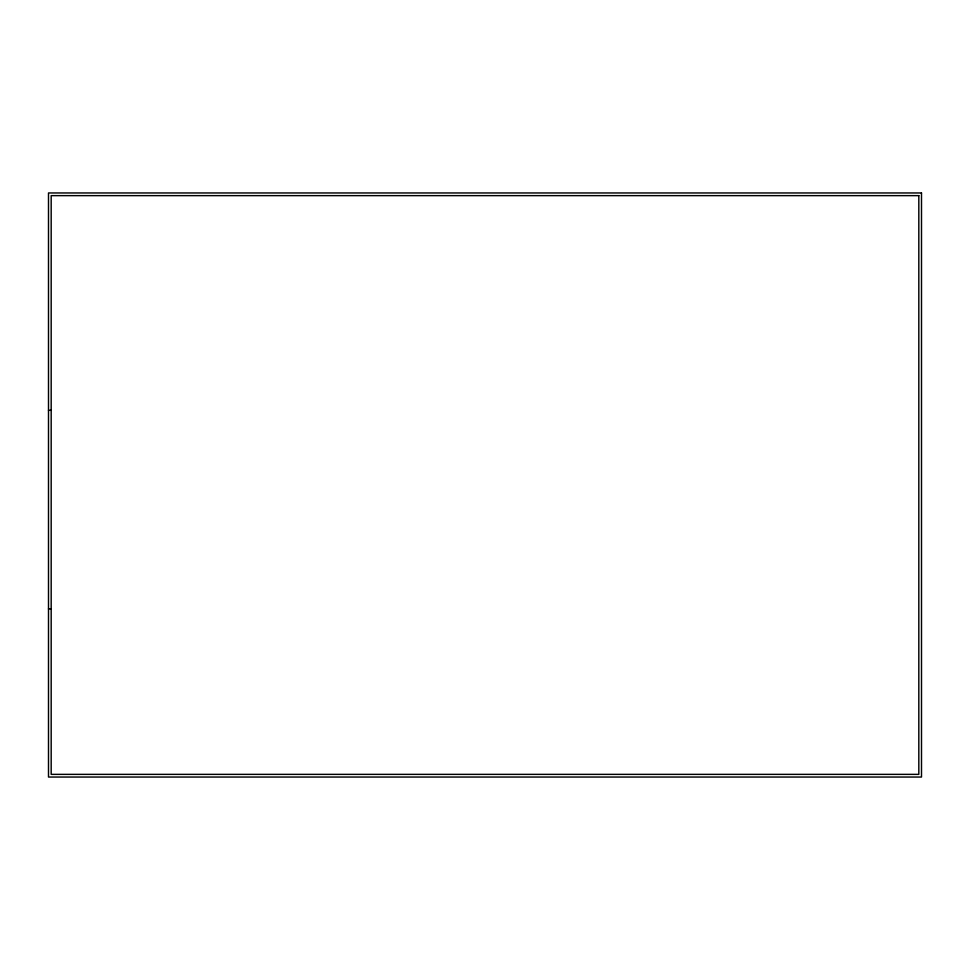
<?xml version="1.0" encoding="UTF-8"?>
<svg xmlns="http://www.w3.org/2000/svg" width="970" height="970" viewBox="0 0 970 970"><rect width="100%" height="100%" fill="white"/><g stroke="black" fill="none" stroke-linecap="round" stroke-linejoin="round"><path stroke-width="1.45" d="M48.5 410.31L51.18 410.31M48.5 608.881L51.18 608.881M921.5 192.957L48.5 192.957L48.5 777.043L921.5 777.043L921.5 192.957M918.82 195.637L51.18 195.637L51.18 774.363L918.82 774.363L918.82 195.637"/></g></svg>
